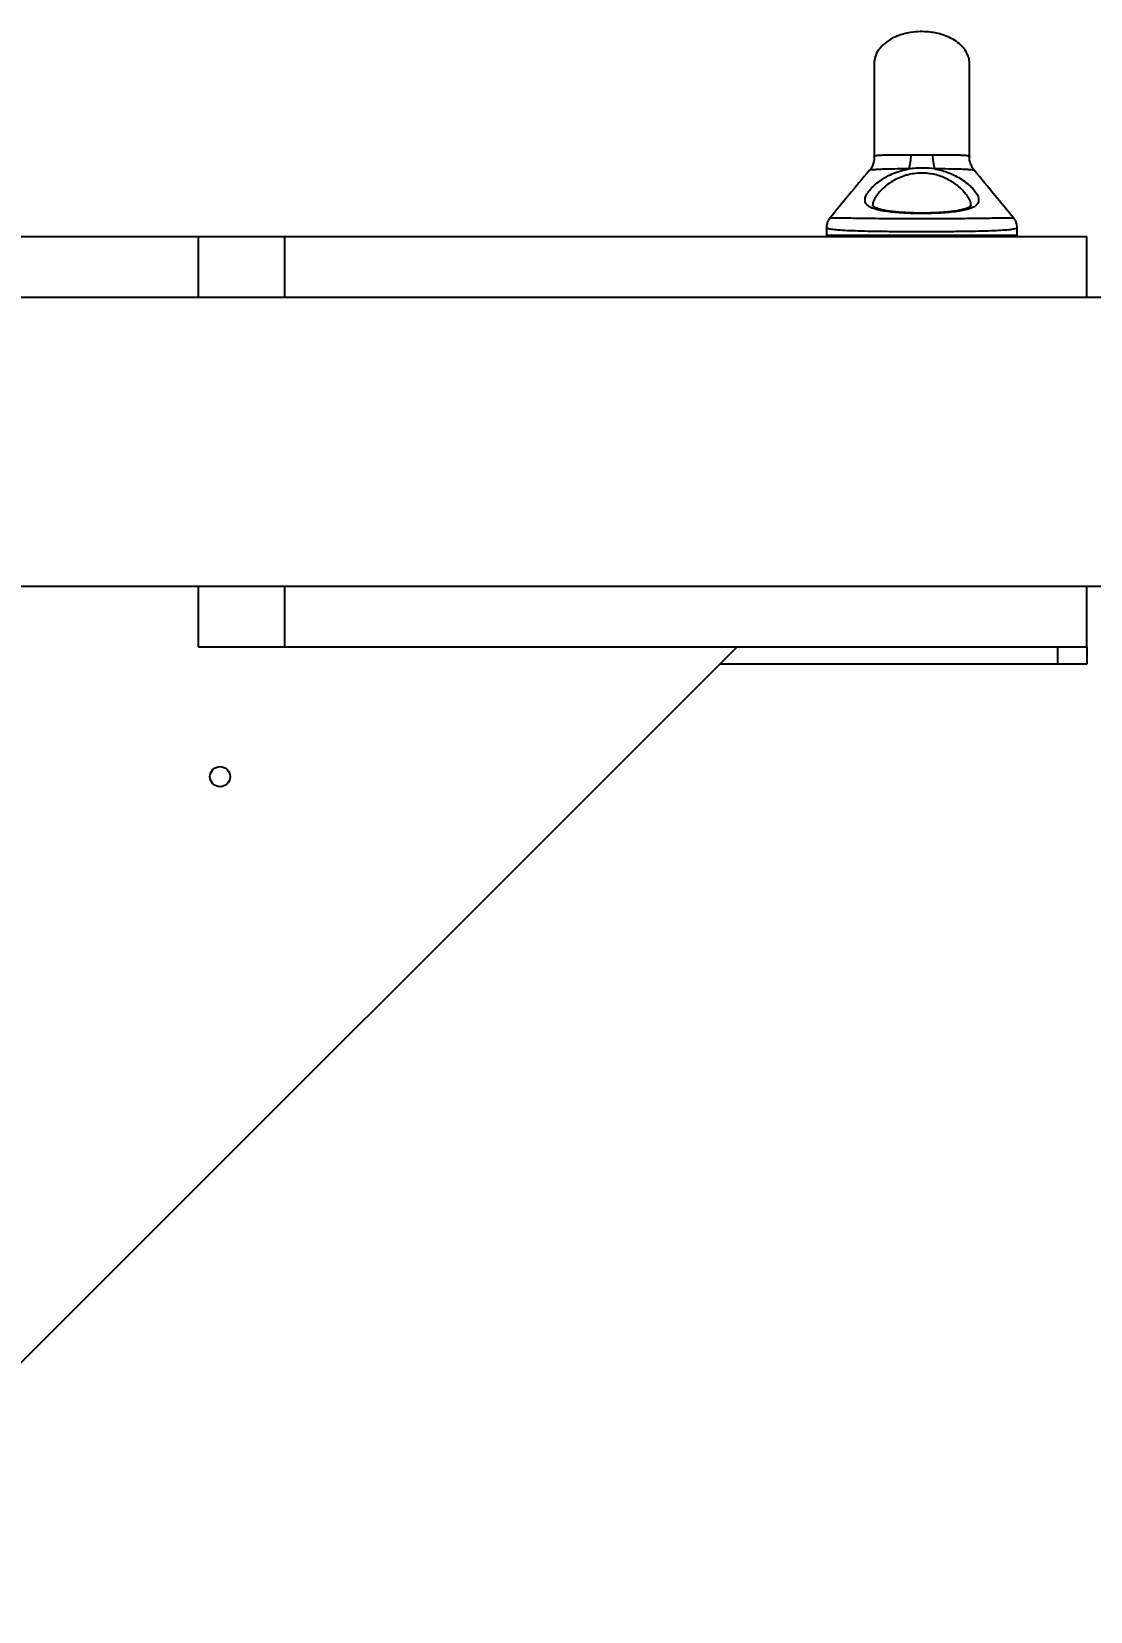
# Model space of a CAD drawing. Header units: millimetres. Extents: x -5684 to 4493, y -3963 to 3401.
# Drawn here: x 1936 to 2303, y -9 to 538 of the extents above; entities that cross this region are included whole.
import ezdxf

# ---------------------------------------------------------------- set-up
doc = ezdxf.new("R2010")
doc.units = ezdxf.units.MM
doc.layers.add('DIKOM_ОБЪЕКТ', color=7, linetype='Continuous')
doc.layers.add('DIKOM_РАЗМЕР_ОБЪЕКТА', color=7, linetype='Continuous')
doc.styles.add('style1', font='arial.ttf', dxfattribs={"width": 0.8})
doc.dimstyles.new('1-50', dxfattribs={"dimtxt": 300, "dimasz": 200, "dimexe": 100, "dimexo": 0, "dimgap": 100, "dimtad": 1, "dimdec": 0, "dimtxsty": 'style1', "dimcen": 0, "dimclrd": 7, "dimclre": 7, "dimadec": 1, "dimazin": 2, "dimtfac": 1, "dimtdec": 0, "dimtmove": 0, "dimatfit": 3, "dimfxl": 0, "dimlwd": 25, "dimlwe": 18, "dimarcsym": 0})

# ---------------------------------------------------------------- blocks, each defined once
blk = doc.blocks.new('*D12')
at = {"layer": 'Defpoints', "color": 0, "transparency": 16777216}
for p in [(-3006.93, 396), (2993.07, 396), (2993.07, -1651.7)]:
    blk.add_point(p, dxfattribs=at)
at = {"layer": 'DIKOM_РАЗМЕР_ОБЪЕКТА', "color": 7, "lineweight": 18, "transparency": 16777216}
for p, q in [((-3006.93, 396), (-3006.93, -1751.7)), ((2993.07, 396), (2993.07, -1751.7))]:
    blk.add_line(p, q, dxfattribs=at)
at = {"layer": 'DIKOM_РАЗМЕР_ОБЪЕКТА', "color": 7, "lineweight": 25, "transparency": 16777216}
blk.add_line((-2806.93, -1651.7), (2793.07, -1651.7), dxfattribs=at)
at = {"layer": 'DIKOM_РАЗМЕР_ОБЪЕКТА', "color": 7, "transparency": 16777216}
for points in [[(-2806.93, -1618.36), (-2806.93, -1685.03), (-3006.93, -1651.7)], [(2793.07, -1618.36), (2793.07, -1685.03), (2993.07, -1651.7)]]:
    blk.add_solid(points, dxfattribs=at)
at = {"layer": 'DIKOM_РАЗМЕР_ОБЪЕКТА', "color": 0, "transparency": 16777216, "insert": (16.76, -1398.52), "char_height": 300, "attachment_point": 5, "style": 'style1'}
blk.add_mtext('6000', dxfattribs=at)

msp = doc.modelspace()

# ---------------------------------------------------------------- linework, layer by layer
at = {"layer": 'DIKOM_ОБЪЕКТ'}
for p, q in [((1680.69, 467), (1993.82, 467)), ((1993.82, 467), (1993.82, 446)), ((1993.82, 467), (2023.82, 467)), ((2023.82, 446), (2023.82, 467)), ((2023.82, 467), (2301.4, 467)), ((2211.32, 470.13), (2211.32, 467.5)), ((2211.32, 467.5), (2277.32, 467.5)), ((2277.32, 467.5), (2277.32, 470.13)), ((2301.4, 446), (2301.4, 467)), ((1501.4, 446), (2801.4, 446)), ((2023.82, 446), (2301.4, 446)), ((1501.4, 346), (2801.4, 346)), ((1993.82, 346), (1993.82, 325)), ((2023.82, 325), (2023.82, 346)), ((2023.82, 346), (2301.4, 346)), ((2301.4, 325), (2301.4, 346)), ((1860.08, 4.68), (2180.4, 325)), ((1993.82, 325), (2023.82, 325)), ((2023.82, 325), (2301.4, 325)), ((2291.4, 319), (2291.4, 325)), ((2301.4, 325), (2301.4, 319)), ((2291.4, 319), (2174.4, 319)), ((2301.4, 319), (2291.4, 319))]:
    msp.add_line(p, q, dxfattribs=at)
msp.add_circle((2001.4, 280), 3.5, dxfattribs=at)
for centre, radius, start, end in [((2220.92, 495.95), 19.73, 343.8754, 358.2003), ((2267.75, 495.94), 19.76, 181.7856, 196.0867), ((2211.82, 467.5), 0.5, 180, 270), ((2276.82, 467.5), 0.5, 270, 0)]:
    msp.add_arc(centre, radius, start, end, dxfattribs=at)
for points, knots in [([(2260.82, 527), (2260.77, 527.67), (2260.65, 529.09), (2259.71, 531.16), (2258.21, 533.08), (2256.22, 534.71), (2253.97, 535.99), (2251.69, 536.89), (2249.47, 537.49), (2247.13, 537.88), (2244.41, 538.06), (2241.22, 537.88), (2237.78, 537.2), (2234.42, 535.93), (2231.5, 534.1), (2229.36, 531.86), (2228.05, 529.43), (2227.9, 527.77), (2227.82, 527)], [0, 0, 0, 0, 0.046332, 0.097378, 0.153412, 0.213133, 0.273556, 0.33083, 0.381337, 0.431581, 0.494434, 0.568712, 0.650822, 0.735001, 0.814889, 0.885973, 0.947135, 1, 1, 1, 1]), ([(2227.82, 527), (2227.82, 526.92), (2227.82, 526.77), (2227.82, 525.62), (2227.82, 524.02), (2227.82, 522.07), (2227.82, 519.94), (2227.82, 517.77), (2227.82, 515.65), (2227.82, 513.65), (2227.82, 511.84), (2227.82, 510.09), (2227.82, 508.12), (2227.82, 505.32), (2227.82, 501.35), (2227.82, 497.65), (2227.82, 495.21), (2227.82, 494.73)], [0, 0, 0, 0, 0.116695, 0.223997, 0.321059, 0.407693, 0.484078, 0.550668, 0.608129, 0.657115, 0.698258, 0.732385, 0.770645, 0.818241, 0.893651, 0.979169, 1, 1, 1, 1]), ([(2260.82, 494.72), (2260.82, 495.2), (2260.82, 497.65), (2260.82, 501.35), (2260.82, 505.59), (2260.82, 508.74), (2260.82, 511.3), (2260.82, 513.49), (2260.82, 515.65), (2260.82, 517.77), (2260.82, 519.94), (2260.82, 522.07), (2260.82, 524.02), (2260.82, 525.62), (2260.82, 526.77), (2260.82, 526.92), (2260.82, 527)], [0, 0, 0, 0, 0.020965, 0.106473, 0.181873, 0.243309, 0.289753, 0.342966, 0.391946, 0.4494, 0.515982, 0.592357, 0.678981, 0.776031, 0.883319, 1, 1, 1, 1]), ([(2227.84, 494.71), (2227.85, 494.55), (2227.9, 493.87), (2227.67, 492.69), (2227.19, 491.36), (2226.66, 490.43), (2226.34, 490.06), (2226.24, 489.95)], [0, 0, 0, 0, 0.0875387, 0.3721998, 0.6420765, 0.8959411, 1, 1, 1, 1]), ([(2227.83, 494.7), (2227.83, 494.71), (2227.82, 494.72), (2227.83, 494.73), (2227.83, 494.73)], [0, 0, 0, 0, 0.560675, 1, 1, 1, 1]), ([(2227.83, 494.73), (2227.85, 494.8), (2227.88, 494.92), (2228.17, 495.03), (2228.49, 495.11), (2228.91, 495.17), (2229.46, 495.22), (2230.13, 495.25), (2230.94, 495.28), (2231.92, 495.29), (2233.09, 495.3), (2234.46, 495.31), (2235.91, 495.32), (2237.39, 495.32), (2238.89, 495.32), (2240.05, 495.33), (2240.64, 495.33)], [0, 0, 0, 0, 0.088061, 0.144878, 0.184172, 0.243833, 0.304359, 0.352312, 0.425118, 0.498954, 0.561607, 0.656809, 0.753435, 0.814509, 0.906829, 1, 1, 1, 1]), ([(2240.64, 495.33), (2241.24, 495.32), (2242.13, 495.31), (2243.5, 495.28), (2245.05, 495.27), (2246.61, 495.32), (2247.69, 495.32), (2248.01, 495.33)], [0, 0, 0, 0, 0.245245, 0.367897, 0.55557, 0.871114, 1, 1, 1, 1]), ([(2248.01, 495.33), (2248.18, 495.33), (2249.02, 495.32), (2250.36, 495.32), (2251.89, 495.32), (2253.31, 495.31), (2254.77, 495.31), (2256.03, 495.3), (2256.95, 495.29), (2257.59, 495.28), (2258.32, 495.26), (2259.1, 495.22), (2259.72, 495.16), (2260.21, 495.09), (2260.56, 495), (2260.77, 494.88), (2260.8, 494.8), (2260.82, 494.78)], [0, 0, 0, 0, 0.027526, 0.13803, 0.221611, 0.286911, 0.385866, 0.486268, 0.532165, 0.578271, 0.628586, 0.704985, 0.782728, 0.827325, 0.895253, 0.964654, 1, 1, 1, 1]), ([(2262.49, 489.99), (2262.42, 490.06), (2262.11, 490.41), (2261.55, 491.33), (2261.01, 492.72), (2260.75, 493.95), (2260.78, 494.62), (2260.79, 494.78)], [0, 0, 0, 0, 0.0616419, 0.3068841, 0.6109897, 0.9085981, 1, 1, 1, 1]), ([(2260.82, 494.78), (2260.82, 494.77), (2260.83, 494.76), (2260.82, 494.74), (2260.81, 494.72)], [0, 0, 0, 0, 0.118129, 1, 1, 1, 1]), ([(2226.18, 490), (2223.77, 487.09), (2219.18, 481.52), (2214.69, 476.08), (2212.55, 473.49)], [0, 0, 0, 0, 0.5234666, 1, 1, 1, 1]), ([(2248.77, 490.47), (2249.03, 490.42), (2250.12, 490.22), (2252.01, 489.73), (2254.39, 488.86), (2256.64, 487.76), (2258.81, 486.41), (2260.77, 484.86), (2262.42, 483.18), (2263.58, 481.51), (2263.94, 480.46), (2264.03, 479.51), (2263.88, 478.65), (2263, 477.66), (2261.52, 476.86), (2259.62, 476.26), (2257.27, 475.8), (2254.62, 475.46), (2251.66, 475.22), (2248.55, 475.07), (2245.3, 475), (2242.05, 475.02), (2238.85, 475.12), (2235.82, 475.3), (2233, 475.58), (2230.52, 475.95), (2228.39, 476.44), (2226.71, 477.05), (2225.48, 477.81), (2224.77, 478.72), (2224.57, 479.82), (2224.8, 480.76), (2225.3, 481.83), (2226.09, 483.02), (2227.72, 484.73), (2229.95, 486.52), (2232.53, 488.07), (2235.29, 489.28), (2237.68, 490.04), (2239.27, 490.35), (2239.87, 490.47)], [0, 0, 0, 0, 0.00675, 0.029116, 0.051962, 0.077005, 0.102535, 0.132458, 0.163116, 0.19573, 0.229494, 0.231278, 0.262553, 0.294993, 0.323604, 0.353117, 0.380704, 0.409091, 0.436357, 0.464393, 0.49154, 0.519446, 0.546535, 0.574376, 0.601414, 0.629204, 0.656211, 0.683972, 0.711047, 0.738881, 0.766448, 0.794782, 0.802351, 0.832955, 0.864443, 0.897607, 0.93179, 0.957611, 0.984074, 1, 1, 1, 1]), ([(2239.87, 490.47), (2238.95, 490.46), (2237.08, 490.45), (2234.4, 490.41), (2231.83, 490.36), (2229.73, 490.29), (2228.1, 490.19), (2226.79, 490.09), (2226.05, 489.98), (2226.2, 489.97), (2226.22, 489.97)], [0, 0, 0, 0, 0.140132, 0.282508, 0.426242, 0.574106, 0.681647, 0.79261, 0.96746, 1, 1, 1, 1]), ([(2261.26, 477.89), (2261.28, 478.01), (2261.37, 478.56), (2260.89, 479.76), (2259.92, 481.39), (2258.48, 483.08), (2256.82, 484.59), (2254.95, 485.94), (2253.03, 487.02), (2250.98, 487.89), (2248.84, 488.53), (2246.56, 488.92), (2244.11, 489.06), (2241.58, 488.86), (2239.85, 488.51), (2238.16, 488.04), (2236.52, 487.45), (2234.16, 486.25), (2231.95, 484.72), (2230.05, 482.97), (2228.64, 481.27), (2227.93, 480.08), (2227.49, 479.02), (2227.28, 478.39), (2227.35, 477.97), (2227.36, 477.9)], [0, 0, 0, 0, 0.016098, 0.077353, 0.138653, 0.194425, 0.250194, 0.295904, 0.34158, 0.381681, 0.421749, 0.462163, 0.502558, 0.547468, 0.592408, 0.595394, 0.641933, 0.688526, 0.749925, 0.811381, 0.868799, 0.926192, 0.940166, 0.99144, 1, 1, 1, 1]), ([(2248.77, 490.47), (2247.44, 490.61), (2244.48, 490.93), (2241.51, 490.63), (2239.87, 490.47)], [0, 0, 0, 0, 0.448865, 1, 1, 1, 1]), ([(2262.46, 489.96), (2262.47, 489.97), (2262.5, 489.98), (2262.18, 490.04), (2261.5, 490.12), (2260.72, 490.18), (2259.6, 490.25), (2258, 490.32), (2255.75, 490.38), (2252.71, 490.44), (2250.4, 490.45), (2248.77, 490.47)], [0, 0, 0, 0, 0.023929, 0.124584, 0.217522, 0.313402, 0.348689, 0.495016, 0.647341, 0.750233, 1, 1, 1, 1]), ([(2276.07, 473.51), (2273.9, 476.13), (2269.22, 481.78), (2264.84, 487.11), (2262.48, 489.98)], [0, 0, 0, 0, 0.462868, 1, 1, 1, 1]), ([(2261.32, 477.88), (2261.32, 477.87), (2261.32, 477.77), (2261.3, 477.74), (2261.21, 477.57), (2260.89, 477.3), (2260.26, 476.96), (2259.34, 476.6), (2258.14, 476.27), (2256.65, 475.97), (2254.91, 475.72), (2252.96, 475.51), (2250.82, 475.35), (2248.56, 475.23), (2246.2, 475.17), (2243.81, 475.16), (2241.43, 475.19), (2239.1, 475.28), (2236.87, 475.41), (2234.78, 475.6), (2232.88, 475.83), (2231.21, 476.12), (2229.81, 476.45), (2228.71, 476.81), (2227.95, 477.18), (2227.51, 477.5), (2227.35, 477.72), (2227.33, 477.73), (2227.33, 477.85), (2227.33, 477.9)], [0, 0, 0, 0, 0.007917, 0.052888, 0.090056, 0.122728, 0.157575, 0.192768, 0.229532, 0.267335, 0.306109, 0.345898, 0.385983, 0.426661, 0.467383, 0.508172, 0.549241, 0.589946, 0.630813, 0.671237, 0.711342, 0.751061, 0.7894, 0.827452, 0.863752, 0.898815, 0.934921, 0.973324, 1, 1, 1, 1]), ([(2212.57, 473.48), (2212.4, 473.27), (2212.01, 472.79), (2211.57, 471.8), (2211.32, 470.87), (2211.35, 470.3), (2211.36, 470.13)], [0, 0, 0, 0, 0.245374, 0.555058, 0.868065, 1, 1, 1, 1]), ([(2212.59, 473.46), (2212.67, 473.5), (2212.84, 473.58), (2214.13, 473.57), (2216.13, 473.54), (2218.87, 473.48), (2222.19, 473.43), (2226.11, 473.38), (2230.44, 473.33), (2235.15, 473.3), (2239.87, 473.29), (2244.69, 473.28), (2249.5, 473.29), (2254.37, 473.31), (2259.03, 473.34), (2263.29, 473.38), (2267.1, 473.44), (2270.32, 473.49), (2272.93, 473.55), (2274.79, 473.58), (2275.9, 473.57), (2275.98, 473.49), (2276.02, 473.46)], [0, 0, 0, 0, 0.047964, 0.099839, 0.152997, 0.203636, 0.255542, 0.305556, 0.356866, 0.406565, 0.457577, 0.501611, 0.551233, 0.602171, 0.652, 0.70314, 0.753425, 0.805001, 0.856099, 0.908464, 0.961006, 1, 1, 1, 1]), ([(2277.29, 470.13), (2277.29, 470.42), (2277.28, 471.11), (2276.96, 472.11), (2276.52, 472.95), (2276.19, 473.34), (2276.06, 473.49)], [0, 0, 0, 0, 0.228614, 0.532994, 0.820437, 1, 1, 1, 1]), ([(2277.23, 470.13), (2277.26, 470.09), (2277.38, 469.92), (2276.67, 469.68), (2275.08, 469.4), (2272.56, 469.19), (2269.23, 469.02), (2265.22, 468.89), (2260.59, 468.79), (2255.53, 468.72), (2250.11, 468.68), (2244.78, 468.66), (2239.45, 468.67), (2234.23, 468.71), (2229.09, 468.77), (2224.34, 468.86), (2220.2, 468.99), (2216.71, 469.15), (2214.02, 469.36), (2212.22, 469.62), (2211.34, 469.87), (2211.41, 470.07), (2211.44, 470.13)], [0, 0, 0, 0, 0.014585, 0.068989, 0.121859, 0.176259, 0.229126, 0.283524, 0.336388, 0.390785, 0.443651, 0.49805, 0.545042, 0.59792, 0.652333, 0.705227, 0.759656, 0.8126, 0.867083, 0.920232, 0.974936, 1, 1, 1, 1])]:
    msp.add_open_spline(points, degree=3, knots=knots, dxfattribs=at)

# ---------------------------------------------------------------- dimensions: what is measured, and where the dimension line sits
at = {"layer": 'DIKOM_РАЗМЕР_ОБЪЕКТА'}
dim = msp.add_linear_dim(base=(2993.07, -1651.7), p1=(-3006.93, 396), p2=(2993.07, 396), dimstyle='1-50', dxfattribs=at)
dim.commit()
dim.dimension.update_dxf_attribs({"geometry": '*D12', "text_midpoint": (16.76, -1651.7), "dimtype": 160})

doc.saveas('drawing.dxf')
